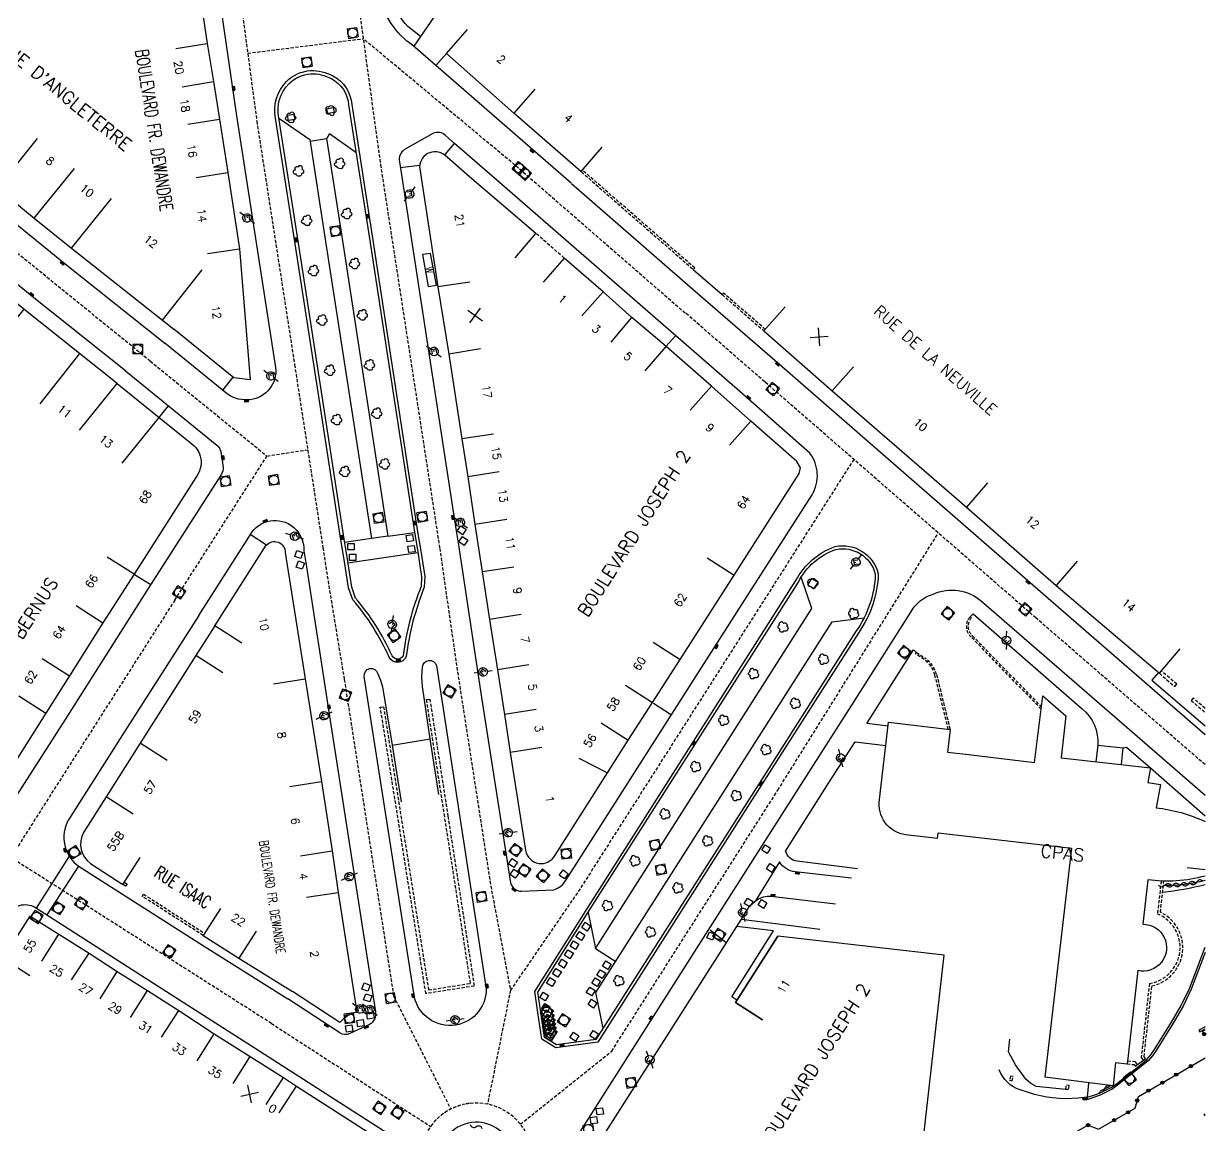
# Model space of a CAD drawing. Header units: millimetres. Extents: x 155000 to 156001, y 122000 to 123001.
# Drawn here: x 155815.6 to 156000.2, y 122702 to 122873.9 of the extents above; entities that cross this region are included whole.
import ezdxf
from ezdxf.enums import TextEntityAlignment as Align

# ---------------------------------------------------------------- set-up
doc = ezdxf.new("R2010")
doc.units = ezdxf.units.MM
doc.linetypes.add('DASHED', pattern=[0.75, 0.5, -0.25])
doc.layers.get('0').update_dxf_attribs({"linetype": 'CONTINUOUS'})
for name, color, linetype in [('W0001', 6, 'DASHED'), ('W0008', 7, 'CONTINUOUS'), ('W0100', 7, 'CONTINUOUS'), ('W0112', 1, 'DASHED'), ('W0300', 7, 'CONTINUOUS'), ('W0310', 3, 'CONTINUOUS'), ('W0322', 7, 'CONTINUOUS'), ('W0334', 7, 'CONTINUOUS'), ('W0400', 7, 'CONTINUOUS'), ('W0420', 7, 'CONTINUOUS'), ('W0471', 7, 'CONTINUOUS'), ('W0984', 7, 'CONTINUOUS'), ('W0989', 7, 'CONTINUOUS'), ('W0991', 7, 'CONTINUOUS'), ('W1102', 7, 'CONTINUOUS')]:
    doc.layers.add(name, color=color, linetype=linetype)
doc.styles.get("Standard").update_dxf_attribs({"font": 'romans.shx', "width": 0.85})

# ---------------------------------------------------------------- blocks, each defined once
blk = doc.blocks.new('T420')
for p, q in [((0.75, 0.75), (-0.75, 0.75)), ((-0.75, 0.75), (-0.75, -0.75)), ((0.75, 0.75), (0.75, -0.75)), ((0.75, -0.75), (-0.75, -0.75))]:
    blk.add_line(p, q)
blk.add_ellipse((0, 0), major_axis=(-0.53, 0.53), ratio=1, start_param=3.926991, end_param=10.210176)
blk = doc.blocks.new('T400')
for p, q in [((-0.15, 0.3), (0.15, 0.3)), ((-0.15, -0.25), (-0.15, 0.3)), ((-0.15, 0.15), (0.15, 0.15)), ((-0.15, 0), (0.15, 0)), ((0.15, 0.3), (0.15, -0.25)), ((-0.15, -0.15), (0.15, -0.15)), ((-0.15, -0.25), (-0.15, -0.3)), ((-0.15, -0.3), (0.15, -0.3)), ((0.15, -0.3), (0.15, -0.25))]:
    blk.add_line(p, q)
blk = doc.blocks.new('t322o')
at = {"color": 0, "linetype": 'Continuous'}
for radius in [0.25, 0.15]:
    blk.add_circle((0, 0), radius, dxfattribs=at)
blk = doc.blocks.new('t310o')
at = {"color": 0, "linetype": 'Continuous'}
for centre, start, end in [((-0.5, 0.38), 216.8699, 323.1304), ((0.5, -0.37), 36.8699, 143.1303)]:
    blk.add_arc(centre, 0.625, start, end, dxfattribs=at)
blk = doc.blocks.new('t112o')
at = {"color": 0, "linetype": 'Continuous'}
for p, q in [((-0.5, 0.5), (0.5, 0.5)), ((-0.5, -0.5), (-0.5, 0.5)), ((0.5, 0.5), (0.5, -0.5)), ((0.5, -0.5), (-0.5, -0.5))]:
    blk.add_line(p, q, dxfattribs=at)
blk = doc.blocks.new('T471')
for p, q in [((-0.333334, 0.333334), (-0.333334, -0.333334)), ((-0.333334, 0.333334), (0.333334, 0.333334)), ((-0.333334, 0), (0, 0)), ((0.500001, 0.500001), (1.000002, 1.000002)), ((-0.500001, -0.500001), (-1.000002, -1.000002)), ((-0.333334, -0.333334), (0.333334, -0.333334))]:
    blk.add_line(p, q)
blk.add_ellipse((0, 0), major_axis=(0.471405, 0.471405), ratio=1, start_param=5.4977871438, end_param=11.780972451)
blk = doc.blocks.new('T300')
for p, q in [((-0.8, 0.51), (-0.86, 0.34)), ((-0.86, 0.34), (-0.86, 0.17)), ((-0.86, 0.17), (-0.74, 0.06)), ((-0.69, 0.63), (-0.8, 0.51)), ((-0.8, -0.06), (-0.74, 0.06)), ((-0.74, 0.06), (-0.69, 0.11)), ((-0.57, 0.69), (-0.69, 0.63)), ((-0.46, 0.69), (-0.57, 0.69)), ((-0.29, 0.63), (-0.46, 0.69)), ((-0.29, 0.63), (-0.17, 0.74)), ((-0.23, 0.57), (-0.29, 0.63)), ((-0.17, 0.74), (-0.06, 0.8)), ((-0.06, 0.8), (0.06, 0.8)), ((0.06, 0.8), (0.23, 0.74)), ((0.23, 0.74), (0.34, 0.63)), ((0.34, 0.63), (0.4, 0.51)), ((0.46, 0.46), (0.34, 0.46)), ((0.4, 0.51), (0.4, 0.46)), ((0.57, 0.4), (0.46, 0.46)), ((0.57, 0.4), (0.69, 0.29)), ((0.69, 0.29), (0.74, 0.17)), ((0.74, 0.06), (0.69, -0.17)), ((0.74, 0.17), (0.74, 0.06)), ((-0.8, -0.17), (-0.8, -0.06)), ((-0.8, -0.23), (-0.8, -0.17)), ((-0.74, -0.34), (-0.8, -0.23)), ((-0.69, -0.4), (-0.74, -0.34)), ((-0.51, -0.46), (-0.69, -0.4)), ((-0.4, -0.46), (-0.51, -0.46)), ((-0.4, -0.46), (-0.34, -0.46)), ((-0.34, -0.46), (-0.34, -0.4)), ((-0.34, -0.51), (-0.34, -0.46)), ((-0.29, -0.63), (-0.34, -0.51)), ((-0.17, -0.74), (-0.29, -0.63)), ((-0.06, -0.8), (-0.17, -0.74)), ((0.06, -0.8), (-0.06, -0.8)), ((0.17, -0.74), (0.06, -0.8)), ((0.23, -0.69), (0.17, -0.74)), ((0.29, -0.46), (0.23, -0.46)), ((0.29, -0.63), (0.23, -0.69)), ((0.46, -0.4), (0.29, -0.46)), ((0.34, -0.51), (0.29, -0.63)), ((0.34, -0.51), (0.34, -0.46)), ((0.57, -0.34), (0.46, -0.4)), ((0.63, -0.29), (0.57, -0.34)), ((0.69, -0.17), (0.63, -0.29))]:
    blk.add_line(p, q)
blk = doc.blocks.new('t991o')
at = {"color": 0, "linetype": 'Continuous'}
for p, q in [((-1, 1), (1, -1)), ((-1, -1), (1, 1))]:
    blk.add_line(p, q, dxfattribs=at)

msp = doc.modelspace()

# ---------------------------------------------------------------- linework, layer by layer
at = {"layer": 'W0001'}
for points in [[(155835.31, 122821.25), (155778.56, 122867.3), (155764.37, 122878.73), (155708.95, 122923.15), (155693.15, 122920.43), (155660.34, 122914.42), (155618.41, 122905.86), (155591.43, 122899.12), (155584.01, 122889.77)], [(155866.65, 122885.45), (155871.27, 122851.9), (155880.51, 122792.03), (155883.07, 122774.22), (155888.48, 122739.34), (155891.56, 122723.08), (155887.98, 122705.3)], [(155848.76, 122882.63), (155851.95, 122858.69), (155857.85, 122820.69), (155862.27, 122792.14), (155863.32, 122785.42), (155865.61, 122771.57), (155873.32, 122722.16), (155882.24, 122704.53)], [(155850.53, 122869.29), (155868.56, 122871.56)], [(156000, 122758.28), (155973.59, 122781.18), (155931.25, 122818.02), (155918.88, 122828.76), (155918.84, 122828.72), (155892.24, 122851.85), (155868.56, 122871.56)], [(155835.31, 122821.25), (155853.54, 122806.44)], [(155839.14, 122783.95), (155853.54, 122806.44), (155859.91, 122807.43)], [(155945.16, 122805.92), (155902.43, 122738.91), (155891.56, 122723.08)], [(155893.12, 122702.17), (155907.37, 122713.58), (155933.3, 122754.3), (155958.36, 122794.43)], [(155854.24, 122717.89), (155879.08, 122701.83)]]:
    msp.add_lwpolyline(points, dxfattribs=at)
at = {"layer": 'W0001', "flags": 128}
for points in [[(155839.14, 122783.95), (155818.44, 122751.49), (155809.5, 122737.4), (155780.01, 122691.09), (155749.93, 122643.95), (155743.21, 122633.36), (155715.08, 122588.94), (155684.67, 122540.96), (155669.02, 122516.36), (155651.47, 122488.65), (155633.07, 122459.69), (155610.63, 122424.32), (155599.82, 122407.28), (155592.53, 122395.96), (155558.45, 122342.52), (155525.95, 122291.26), (155518.19, 122279.34), (155496.47, 122245.48), (155488.97, 122233.57), (155469.98, 122204.01)], [(155854.24, 122717.89), (155820.89, 122739.13), (155806.55, 122748.22), (155787.55, 122760.18)]]:
    msp.add_lwpolyline(points, dxfattribs=at)
at = {"layer": 'W0001'}
msp.add_lwpolyline([(155879.37, 122702.2, 5.135664), (155885.16, 122705.41, 0.019028), (155884.49, 122705.31, 0.17504)], format="xyb", close=True, dxfattribs=at)
msp.add_lwpolyline([(155883.78, 122705.13, 0.15354), (155879.37, 122702.2, 0.194717)], format="xyb", dxfattribs=at)
at = {"layer": 'W0008', "flags": 128}
for points in [[(155797.16, 122899.2), (155794.29, 122895.74), (155796.52, 122893.99), (155780.84, 122874.06, 0.1886), (155780.39, 122871.99, 0.1999), (155781.65, 122869.25), (155795.06, 122858.31), (155822.06, 122836.41), (155837.58, 122824.03)], [(155831.48, 122819.74), (155817.12, 122831.11), (155777.35, 122863.5, 0.1128), (155775.62, 122864.42, 0.1774), (155773.53, 122864.18, 0.1055), (155772.69, 122863.48), (155752.07, 122837.18), (155728.51, 122807.09, 0.0914), (155728.02, 122805.83, 0.1402), (155728.45, 122804.11, 0.1376), (155730.34, 122801.84), (155745.17, 122792.41), (155789.95, 122763.95)]]:
    msp.add_lwpolyline(points, format="xyb", dxfattribs=at)
at = {"layer": 'W0008'}
for points in [[(155901.03, 122849.03), (155894.62, 122854.6), (155876.33, 122870.52, -0.194717), (155871.06, 122878.37), (155869.91, 122885.96)], [(155845.52, 122882.12), (155848.8, 122859.54), (155854.9, 122820.23, -0.409255), (155850.94, 122815.22, -0.183813), (155847.4, 122816.08), (155837.58, 122824.03)], [(155878.11, 122785.96, 0.068256), (155875.3, 122775.14, -0.643708), (155872.63, 122775.06, 0.07209), (155866.93, 122784.02), (155866.29, 122785.87), (155865.6, 122790.28), (155865.09, 122793.38), (155861.54, 122816.41), (155857.96, 122839.57), (155854.89, 122859.14, -0.251505), (155856.59, 122864.87, -0.183495), (155860.34, 122866.58, -0.133505), (155863.84, 122865.78, -0.254748), (155866.79, 122861.29), (155870.03, 122840.45), (155877.07, 122794.62), (155877.58, 122791.58), (155878.19, 122787.64), (155878.11, 122785.96)], [(155831.48, 122819.74), (155845.73, 122808.13, -0.170691), (155846.35, 122807.13), (155846.71, 122804.65, -0.164713), (155846.43, 122803.62), (155835.38, 122786.35)], [(155842.9, 122781.55), (155850.73, 122793.78, -0.46187), (155857.25, 122795.65, -0.258922), (155859.32, 122791.65), (155859.71, 122789.13), (155863.3, 122765.87), (155870.49, 122719.69, -0.291479), (155869.56, 122717.74), (155866.46, 122716.31, -0.264953), (155864.94, 122716.42), (155856.79, 122721.73)], [(155942.25, 122792.31, -0.405262), (155948.98, 122788.06, -0.146995), (155945.93, 122778.91), (155931.12, 122755.68), (155905.18, 122714.97), (155898.63, 122714.07), (155896.47, 122715.45), (155895.84, 122719.59), (155895.35, 122722.87), (155903.32, 122735.48), (155920.48, 122762.46), (155936.13, 122786.99, -0.194942), (155942.25, 122792.31)], [(155835.38, 122786.35), (155822.01, 122765.35), (155814.32, 122753.3, -0.342934), (155808.17, 122752.5), (155789.95, 122763.95)], [(155907.01, 122640.13), (155901.87, 122672.88), (155899.15, 122690.42, -0.210378), (155900.78, 122698.39), (155902.08, 122700.42), (155922.42, 122732.41), (155931.62, 122746.87), (155938.49, 122757.64), (155945.24, 122768.12), (155954.06, 122782.08, -0.198878), (155957.55, 122784.88, -0.294979), (155965.08, 122783.8), (155992.55, 122760), (156000, 122753.5)], [(155842.9, 122781.55), (155831.74, 122764.1), (155822.56, 122749.69, 0.387641), (155824.21, 122742.38), (155842.89, 122730.45), (155856.79, 122721.73)], [(155880.37, 122753.6), (155879, 122762.3), (155877.81, 122770.47), (155877.73, 122771.99), (155877.8, 122773.55, -0.813959), (155879.99, 122773.75), (155883.59, 122750.38), (155887.78, 122723.3, -0.951429), (155876.46, 122722.64), (155868.73, 122772.05, -0.9461), (155870.84, 122772.47), (155871.27, 122771.44), (155871.59, 122770.44), (155873.11, 122761.3), (155874.51, 122752.46)], [(155859.22, 122675.98), (155845.09, 122653.87), (155830.05, 122630.28), (155812.71, 122603.03, -0.427744), (155808.8, 122602.6), (155776.36, 122623.54), (155754.62, 122637.72, -0.384475), (155753.67, 122641.51), (155784.02, 122689.07), (155813.25, 122734.98, -0.443312), (155817.56, 122735.87), (155839.91, 122721.57), (155851.7, 122714.04)], [(156000, 122728.97), (155997.84, 122723.24), (155996.57, 122720.57), (155995.03, 122717.93), (155992.35, 122713.65), (155991.79, 122712.82), (155991.12, 122712.06), (155990.31, 122711.36), (155986.36, 122708.24), (155985.51, 122707.65), (155983.64, 122706.72), (155981.71, 122706.03), (155981.65, 122706.37), (155980.17, 122706.22, -0.100299), (155972.42, 122707.1), (155971.14, 122707.52, -0.228605), (155967.88, 122710.64)], [(155851.7, 122714.04), (155872.44, 122700.74, -0.425501), (155873.23, 122697.86), (155872.69, 122697.07), (155859.22, 122675.98)]]:
    msp.add_lwpolyline(points, format="xyb", dxfattribs=at)
for points in [[(155883.37, 122792.89), (155887.06, 122768.77), (155891.59, 122739.82, 0.334543), (155893.24, 122738.53), (155898.31, 122738.74, 0.199964), (155900.24, 122740.3), (155916.73, 122766.14), (155928.87, 122785.14), (155938.65, 122800.4, 0.305577), (155938.3, 122806.91), (155927.38, 122816.49), (155890.64, 122848.44), (155882.81, 122855.22), (155881.43, 122856.43, 0.312408), (155879.42, 122856.76), (155875.03, 122854.25, 0.309614), (155874.21, 122852.36), (155878.82, 122822.49), (155883.03, 122795.1)], [(155881.7, 122700.31, 5.135664), (155885.52, 122702.43, 0.194717)]]:
    msp.add_lwpolyline(points, format="xyb", close=True, dxfattribs=at)
msp.add_lwpolyline([(155901.1, 122848.95), (155921.22, 122831.46), (155933.59, 122820.71), (155975.93, 122783.88), (156000, 122763)], dxfattribs=at)
at = {"layer": 'W0100', "flags": 128}
for points in [[(155801.81, 122895.56), (155798.94, 122892.09), (155794.65, 122886.68), (155790.42, 122881.3), (155786.54, 122876.42), (155783.91, 122873.08), (155784.38, 122872.73), (155784.6, 122870.6), (155784.25, 122870.16), (155798.27, 122858.9), (155805.24, 122853.26), (155811.46, 122848.24), (155817.18, 122843.57), (155823.02, 122838.87), (155837.22, 122827.64), (155838.99, 122826.24)], [(155830.17, 122817.75), (155824.29, 122822.42), (155815.59, 122829.34), (155810.7, 122833.32)]]:
    msp.add_lwpolyline(points, dxfattribs=at)
at = {"layer": 'W0100'}
for points in [[(155837.66, 122880.93), (155842.61, 122881.66), (155844.23, 122870.79), (155845.21, 122864.88), (155846.14, 122859), (155847.44, 122850.68), (155849.23, 122838.79), (155850.94, 122818.35), (155848.35, 122818.65), (155838.99, 122826.24)], [(155905.82, 122854.62), (155902.53, 122850.85), (155892.09, 122859.94), (155881.56, 122869.23), (155884.87, 122872.98)], [(155934.44, 122829.72), (155931.14, 122825.96), (155941.81, 122816.61), (155962.75, 122798.47), (155976.77, 122786.25), (155992.88, 122772.54), (155996.12, 122776.34)], [(155958.23, 122746.76), (155958.33, 122747.64), (155979.15, 122745.26)], [(155979.15, 122745.26), (155975, 122709.52)], [(156000, 122741.87), (155997.23, 122742.2)], [(155846.3, 122735.83), (155843.6, 122731.62), (155849.16, 122728.06), (155857.52, 122722.86)], [(155794.55, 122700.24), (155798.01, 122705.63), (155801.62, 122711.31), (155804.81, 122716.11), (155808.48, 122721.94), (155812.33, 122728.04), (155816.59, 122734.63), (155821.04, 122731.83), (155825.79, 122728.86), (155830.14, 122726), (155834.9, 122723.03), (155839.8, 122719.91), (155845.32, 122716.28), (155850.93, 122712.73)], [(155930.9, 122718.47), (155926.69, 122721.17), (155933.32, 122731.52)], [(155943.31, 122677.95), (155948.27, 122677.39), (155948.7, 122681.2), (155950.49, 122680.99), (155951.04, 122685.86), (155952.83, 122685.66), (155953.38, 122690.53), (155954.95, 122690.35), (155959.25, 122728.53), (155933.32, 122731.52), (155926.69, 122721.17), (155930.9, 122718.47)], [(155848.25, 122708.51), (155850.93, 122712.73), (155856.1, 122709.46), (155858.16, 122708.13), (155870.63, 122700.09), (155867.09, 122694.61), (155863.55, 122689.08), (155860.11, 122683.72), (155856.7, 122678.23), (155852.45, 122680.86)], [(156000, 122703.48), (155999.87, 122703.72), (156000, 122703.79)]]:
    msp.add_lwpolyline(points, dxfattribs=at)
for points in [[(155892.28, 122837.38), (155895.52, 122841.18), (155885.16, 122850.02), (155881.29, 122853.38, 0.671468), (155877.39, 122851.25), (155880.24, 122832.82), (155881.94, 122822.34), (155883.95, 122809.11), (155884.88, 122803.2), (155886.02, 122795.77), (155887.15, 122788.37), (155888.3, 122780.94), (155889.51, 122773.09), (155890.61, 122766.11), (155891.52, 122760.17), (155893.93, 122744.91, 0.723555), (155898.53, 122744.17), (155906.69, 122757.01), (155909.94, 122762.08), (155913.74, 122767.97), (155918.05, 122774.7), (155926.48, 122787.85), (155936.63, 122803.71), (155936.83, 122804.61), (155936.27, 122805.59), (155929.07, 122811.88), (155922.97, 122817.33), (155915.86, 122823.51), (155910.49, 122828.04), (155906.03, 122832.05), (155899.95, 122837.33), (155896.67, 122833.55)], [(155824.27, 122810.49), (155830.17, 122817.75), (155836.69, 122812.44), (155841.54, 122808.53, -0.456963), (155842.42, 122803.1), (155832.79, 122788), (155828.58, 122790.68)], [(155849.63, 122777.26), (155845.41, 122779.95), (155853.43, 122792.51, -0.694926), (155856.4, 122791.41), (155859.49, 122771.68), (155862.06, 122755.67), (155863.74, 122744.83), (155864.65, 122738.31), (155867.56, 122719.67, 0.171847), (155864.94, 122718.02), (155857.52, 122722.86)], [(155832.79, 122788), (155827.94, 122780.41), (155822.69, 122772.14), (155819.03, 122766.33), (155814.74, 122759.55), (155812.25, 122755.72, -0.401725), (155807.44, 122754.7), (155798.75, 122760.27), (155790.74, 122765.2)], [(155845.41, 122779.95), (155842.45, 122775.31), (155833.75, 122761.63), (155828.43, 122753.24), (155824.92, 122747.68, 0.387844), (155826, 122742.85), (155831.04, 122739.6), (155833.75, 122743.8)], [(155958.23, 122746.76), (155953.26, 122747.34, -0.423027), (155949.2, 122752.83), (155950.6, 122764.89), (155960.2, 122763.76), (155959.79, 122760.24), (155962.63, 122759.91), (155973.36, 122758.59), (155974.66, 122769.02), (155978.27, 122765.89), (155977.56, 122759.35), (155991.49, 122757.76), (155991.08, 122755.51), (155993.03, 122755.16), (155992.37, 122751.54, -0.084202), (156000, 122749.4)], [(156000, 122740.89, -0.099865), (155991.06, 122740.3), (155990.3, 122733.39, -1.122966), (155989.49, 122726.15), (155987.83, 122711.52), (155986.03, 122711.74), (155985.64, 122708.17), (155975, 122709.52)]]:
    msp.add_lwpolyline(points, format="xyb", dxfattribs=at)
msp.add_lwpolyline([(155879.99, 122833.08), (155879.08, 122838.06), (155877.82, 122837.87), (155878.72, 122832.89)], close=True, dxfattribs=at)
at = {"layer": 'W0112'}
for points in [[(155902.53, 122850.85), (155902.64, 122850.76), (155920.11, 122835.55), (155920.32, 122835.79), (155902.74, 122851.09)], [(155899.95, 122837.33), (155895.52, 122841.18)], [(155931.35, 122826.2), (155924.83, 122831.86), (155924.62, 122831.62), (155931.14, 122825.96)], [(155992.88, 122772.54), (155995.27, 122770.45), (155995.59, 122770.82), (155993.2, 122772.91)], [(156000, 122767.06), (155998.16, 122768.67), (155997.84, 122768.3), (156000, 122766.41)], [(155831.26, 122739.93), (155831.7, 122739.66), (155831.48, 122739.32), (155831.04, 122739.6)], [(155843.6, 122731.62), (155834.07, 122737.73), (155834.28, 122738.06), (155843.81, 122731.96)], [(155987.84, 122711.59), (155988.92, 122711.47), (155989.14, 122711.2), (155989.48, 122711.47), (155989.15, 122711.88), (155987.88, 122712.03)]]:
    msp.add_lwpolyline(points, dxfattribs=at)
for points in [[(155974.4, 122766.96), (155963.52, 122778.19, -0.427323), (155963.31, 122781.35), (155963.51, 122781.17, 0.429428), (155963.71, 122778.39), (155974.44, 122767.3)], [(155959.92, 122763.8), (155957.83, 122772.26, 0.17272), (155956.14, 122774.7), (155954.81, 122775.56), (155954.96, 122775.79), (155956.29, 122774.92, -0.173246), (155958.09, 122772.33), (155960.2, 122763.76)], [(155993.16, 122740.12), (155992.57, 122734.99, -0.758919), (155991.31, 122724.12), (155990.04, 122712.58), (155990.37, 122712.17), (155990.7, 122712.43), (155990.48, 122712.71), (155991.7, 122723.76, 0.717852), (155993.03, 122735.25), (155993.58, 122740.11)]]:
    msp.add_lwpolyline(points, format="xyb", dxfattribs=at)
for points in [[(155871.74, 122767.32), (155878.77, 122723.13), (155885.32, 122724.15), (155881.29, 122750.15), (155878.46, 122768.43), (155878.97, 122768.51), (155881.79, 122750.23), (155885.9, 122723.73), (155878.35, 122722.55), (155871.24, 122767.24)], [(155969.49, 122709.02), (155969.87, 122708.94), (155970.02, 122709.61), (155969.64, 122709.69)], [(155978.35, 122708.3), (155978.74, 122708.26), (155978.66, 122707.57), (155978.27, 122707.61)]]:
    msp.add_lwpolyline(points, close=True, dxfattribs=at)
at = {"layer": 'W0310'}
msp.add_lwpolyline([(155993.51, 122739.47, 0.07646), (156000, 122740.25)], format="xyb", dxfattribs=at)
msp.add_lwpolyline([(155985.15, 122708.07), (155983.62, 122707.32)], dxfattribs=at)
at = {"layer": 'W0322'}
for points in [[(156000, 122715.98), (155999.6, 122716.7), (156000, 122716.92)], [(155977.23, 122699.62), (155978.5, 122700.21), (155981.34, 122701.84), (155981.75, 122702.02), (155983.36, 122701.4), (155989.07, 122704.65), (155989.6, 122706.5), (155995.93, 122710.16), (156000, 122712.51)]]:
    msp.add_lwpolyline(points, dxfattribs=at)
at = {"layer": 'W0334'}
msp.add_line((155904.81, 122729.6), (155908, 122727.57), dxfattribs=at)
for points in [[(155880.62, 122876.44), (155877.49, 122871.89), (155875.54, 122873.49, -0.137737), (155873.01, 122877.85), (155871.68, 122886.24)], [(155963.31, 122781.35), (155963.79, 122781.81), (155980.8, 122767, -0.248046), (155983.25, 122761.3), (155982.96, 122758.73)], [(155945.73, 122742.03), (155936.32, 122743.2, -0.287806), (155934.52, 122744.8), (155941.3, 122755.57), (155945.37, 122761.85), (155950.18, 122761.28)], [(155944.83, 122740.58), (155935.99, 122741.55, -0.219123), (155933.57, 122743.09), (155929.83, 122737.02)], [(155993.39, 122738.38, 0.035011), (156000, 122739.58, 0.049409)], [(155907.07, 122639.72), (155910.3, 122640.33), (155905.29, 122673.37), (155902.37, 122692.02, -0.197769), (155903.4, 122696.15), (155926.92, 122733.02), (155927.65, 122734.18), (155928.57, 122735.68, -0.175755), (155931.05, 122737.65, -0.121196), (155932.27, 122737.75), (155942.32, 122736.54)]]:
    msp.add_lwpolyline(points, format="xyb", dxfattribs=at)
for points in [[(155877.49, 122871.89), (155876.47, 122870.41)], [(155881.56, 122869.23), (155879.92, 122867.4)], [(155855.38, 122859.18), (155860.25, 122855.82), (155862.69, 122839.93), (155866.43, 122815.78), (155869.88, 122793.59), (155865.67, 122792.94)], [(155860.29, 122855.57), (155862.83, 122855.99)], [(155867.44, 122853.82), (155863.33, 122856.73), (155862.83, 122855.99), (155865.21, 122840.67), (155872.42, 122793.92), (155876.58, 122794.51)], [(155881.35, 122853.47), (155882.84, 122855.19)], [(155877.39, 122851.8), (155874.36, 122851.41)], [(155920.11, 122835.55), (155924.62, 122831.62)], [(155915.84, 122823.53), (155917.35, 122825.21)], [(155848.2, 122818.77), (155846.61, 122816.72)], [(155836.69, 122812.45), (155838.18, 122814.28)], [(155853.45, 122792.53), (155850.94, 122794.18)], [(155872.42, 122793.92), (155869.88, 122793.59)], [(155866.19, 122789.76), (155877.11, 122791.37)], [(155832.87, 122787.97), (155835.42, 122786.41)], [(155903.7, 122735.23), (155904.81, 122729.6), (155938.61, 122782.65), (155936.97, 122787.55)], [(155906.05, 122717.18), (155904.91, 122722.72), (155941.79, 122780.57), (155946.78, 122781.2)], [(155950.53, 122764.29), (155947.21, 122764.71), (155954.46, 122776.19), (155954.96, 122775.79)], [(155992.73, 122772.67), (155991.68, 122771.44), (156000, 122764.34)], [(155913.88, 122767.89), (155916.53, 122766.18)], [(155873.11, 122761.3), (155879, 122762.3)], [(155983.25, 122761.3), (155987.22, 122760.9)], [(155986.94, 122758.32), (155987.22, 122760.9), (155987.73, 122761.03), (155991.49, 122757.76), (156000, 122750.29)], [(155822.68, 122743.99), (155817.52, 122735.9)], [(155824.12, 122742.44), (155819.19, 122734.83)], [(155927.65, 122734.18), (155939.88, 122732.62)], [(155925.17, 122730.54), (155922.74, 122732.44)], [(155926.92, 122721.53), (155926.1, 122722.05), (155932.64, 122732.35), (155926.92, 122733.02)], [(155981.65, 122706.37), (155982.95, 122706.8), (155983.53, 122707), (155985.36, 122707.91), (155986.18, 122708.48), (155990.12, 122711.6), (155990.91, 122712.27), (155991.55, 122713.01), (155992.1, 122713.81), (155994.77, 122718.09), (155996.3, 122720.71), (155997.56, 122723.35), (156000, 122729.82)], [(156000, 122717.38), (155999.05, 122716.86), (155999.2, 122716.6), (156000, 122717.04)], [(155978.27, 122707.61), (155973.66, 122708.08), (155972.79, 122708.55), (155972.01, 122709.21), (155970.43, 122711.43), (155969.31, 122713.48), (155969.5, 122715.45)], [(155989.48, 122711.47), (155990.37, 122712.17)], [(155981.65, 122706.37), (155981.87, 122708.6)]]:
    msp.add_lwpolyline(points, dxfattribs=at)
for points in [[(155877.62, 122786.07, 0.067265), (155874.82, 122775.27, -0.618215), (155873.08, 122775.27, 0.071387), (155867.37, 122784.28), (155866.78, 122785.99), (155866.1, 122790.37), (155865.59, 122793.46), (155862.04, 122816.48), (155858.46, 122839.65), (155855.39, 122859.23, -0.252065), (155856.94, 122864.52, -0.183192), (155860.36, 122866.08, -0.133254), (155863.6, 122865.34, -0.255663), (155866.29, 122861.23), (155869.53, 122840.37), (155876.57, 122794.54), (155877.09, 122791.5), (155877.69, 122787.61)], [(155942.37, 122791.87, -0.400425), (155948.52, 122788.01, -0.146192), (155945.55, 122779.16), (155930.74, 122755.93), (155904.91, 122715.39), (155898.73, 122714.54), (155896.88, 122715.72), (155896.29, 122719.66), (155895.82, 122722.77), (155903.7, 122735.24), (155920.86, 122762.22), (155936.52, 122786.76, -0.19478)]]:
    msp.add_lwpolyline(points, format="xyb", close=True, dxfattribs=at)
for points in [[(155863.03, 122859.89), (155862.91, 122860.61), (155863.89, 122860.8), (155864.02, 122860.07)], [(155856.89, 122858.8), (155856.76, 122859.62), (155857.75, 122859.78), (155857.87, 122858.97)], [(155893.86, 122849.57), (155891.98, 122851.26), (155892.9, 122852.32), (155894.78, 122850.63)], [(155938.56, 122787.31), (155937.91, 122786.36), (155938.96, 122785.76), (155939.62, 122786.71)]]:
    msp.add_lwpolyline(points, close=True, dxfattribs=at)
at = {"layer": 'W1102'}
for p, q in [((155839.29, 122870.05), (155844.23, 122870.79)), ((155840.28, 122864.06), (155845.21, 122864.88)), ((155895.38, 122863.71), (155892.09, 122859.94)), ((155841.21, 122858.22), (155846.14, 122859)), ((155811.46, 122848.24), (155817.74, 122856.01)), ((155817.18, 122843.57), (155823.5, 122851.32)), ((155842.5, 122849.91), (155847.44, 122850.68)), ((155823.02, 122838.87), (155829.29, 122846.65)), ((155844.28, 122838.04), (155849.23, 122838.79)), ((155837.22, 122827.64), (155843.42, 122835.49)), ((155885.19, 122833.59), (155880.24, 122832.82)), ((155902.68, 122828.34), (155906.03, 122832.05)), ((155815.59, 122829.34), (155809.28, 122821.58)), ((155907.26, 122824.22), (155910.49, 122828.04)), ((155824.29, 122822.42), (155818.07, 122814.59)), ((155886.88, 122823.14), (155881.94, 122822.34)), ((155912.58, 122819.74), (155915.86, 122823.51)), ((155945.11, 122820.37), (155941.81, 122816.61)), ((155919.64, 122813.61), (155922.97, 122817.33)), ((155830.91, 122805.34), (155836.69, 122812.44)), ((155925.78, 122808.12), (155929.07, 122811.88)), ((155888.89, 122809.86), (155883.95, 122809.11)), ((155889.82, 122803.97), (155884.88, 122803.2)), ((155966.02, 122802.25), (155962.75, 122798.47)), ((155890.97, 122796.52), (155886.02, 122795.76)), ((155892.1, 122789.12), (155887.15, 122788.37)), ((155922.28, 122790.55), (155926.48, 122787.85)), ((155980.06, 122790.02), (155976.77, 122786.25)), ((155823.73, 122783.11), (155827.94, 122780.41)), ((155893.24, 122781.71), (155888.3, 122780.94)), ((155913.84, 122777.4), (155918.05, 122774.7)), ((155818.47, 122774.82), (155822.69, 122772.14)), ((155846.67, 122772.62), (155842.45, 122775.31)), ((155894.45, 122773.85), (155889.51, 122773.09)), ((155854.55, 122770.91), (155859.49, 122771.68)), ((155909.53, 122770.68), (155913.74, 122767.97)), ((155814.8, 122769), (155819.03, 122766.33)), ((155895.55, 122766.89), (155890.61, 122766.11)), ((155905.72, 122764.78), (155909.94, 122762.08)), ((155837.97, 122758.95), (155833.75, 122761.63)), ((155896.46, 122760.93), (155891.52, 122760.17)), ((155902.24, 122759.29), (155906.69, 122757.01)), ((155857.12, 122754.88), (155862.06, 122755.67)), ((155832.66, 122750.57), (155828.43, 122753.24)), ((155858.8, 122744.06), (155863.74, 122744.83)), ((155859.7, 122737.62), (155864.65, 122738.31)), ((155818.39, 122727.59), (155821.04, 122731.83)), ((155851.86, 122732.27), (155849.16, 122728.06)), ((155816.53, 122725.32), (155812.33, 122728.04)), ((155823.04, 122724.68), (155825.79, 122728.86)), ((155827.5, 122721.76), (155830.14, 122726)), ((155832.22, 122718.81), (155834.9, 122723.03)), ((155837.05, 122715.73), (155839.8, 122719.91)), ((155842.64, 122712.05), (155845.32, 122716.28)), ((155853.42, 122705.24), (155856.1, 122709.46)), ((155855.45, 122703.93), (155858.16, 122708.13))]:
    msp.add_line(p, q, dxfattribs=at)

# ---------------------------------------------------------------- block references
at = {"layer": 'W0112'}
for p, rotation in [((155883.94, 122794.86), 324.07095471379), ((155866.65, 122792.31), 90), ((155875.85, 122793.61), 98.82978160453051), ((155876.13, 122791.93), 98.82978160453051), ((155884.2, 122793.18), 324.07095471379), ((155858.51, 122791.08), 340.049881203898), ((155866.93, 122790.62), 90), ((155858.76, 122789.42), 340.049881203898), ((155931.48, 122745.09), 57.5240629719294), ((155891.95, 122742.93), 324.07095471379), ((155932.22, 122742.16), 57.5240629719294), ((155892.2, 122741.27), 324.07095471379), ((155899.88, 122741.15), 143.73020213625), ((155928.74, 122736.76), 57.5240629719294), ((155930.9, 122736.54), 57.5240629719294), ((155903.38, 122733), 57.4568939682934), ((155902.48, 122731.54), 57.4568939682934), ((155922.87, 122731.53), 65.663515799024), ((155901.55, 122730.11), 57.4568939682934), ((155899.74, 122727.23), 57.4568939682934), ((155900.69, 122728.69), 57.4568939682934), ((155898.82, 122725.8), 57.4568939682934), ((155905.74, 122725.59), 57.4568939682934), ((155906.6, 122726.99), 57.4568939682934), ((155869, 122723.57), 340.049881203898), ((155897.9, 122724.35), 57.4568939682934), ((155904.94, 122724.33), 57.4568939682934), ((155869.28, 122721.9), 340.049881203898), ((155896.83, 122722.09), 57.4568939682934), ((155904.09, 122722.88), 57.4568939682934), ((155897.08, 122720.31), 57.4568939682934), ((155904.36, 122720.98), 57.4568939682934), ((155869.69, 122719.12), 277.942369097378), ((155866.36, 122717.11), 277.942369097378), ((155868.16, 122717.94), 277.942369097378), ((155904.63, 122716.11), 57.4568939682934), ((155897.74, 122715.82), 57.4568939682934), ((155901.54, 122715.83), 57.4568939682934), ((155905.51, 122704.18), 98.63229432125772), ((155904.59, 122702.78), 98.63229432125772)]:
    msp.add_blockref('t112o', p, dxfattribs=dict(at, rotation=rotation))
at = {"layer": 'W0300'}
for p, rotation in [((155863.6, 122860.33), 10.6708394414141), ((155857.23, 122859.18), 278.761438319638), ((155858.46, 122850.83), 278.761438319638), ((155864.88, 122852), 278.735056974643), ((155865.97, 122844.17), 278.735056974643), ((155859.73, 122843.11), 278.761438319638), ((155867.19, 122836.38), 278.735056974643), ((155860.79, 122835.27), 278.761438319638), ((155862.1, 122827.55), 278.761438319638), ((155868.41, 122828.37), 278.735056974643), ((155863.33, 122819.73), 278.761438319638), ((155869.53, 122820.55), 278.735056974643), ((155864.39, 122812.02), 278.761438319638), ((155870.66, 122813.02), 278.735056974643), ((155871.88, 122805.09), 278.735056974643), ((155865.66, 122803.93), 278.761438319638), ((155938.84, 122786.54), 7.10444216376034), ((155945.18, 122781.76), 330.583217196206), ((155934.15, 122779.66), 330.583217196206), ((155940.48, 122774.65), 330.583217196206), ((155929.54, 122772.38), 330.583217196206), ((155936.07, 122767.75), 330.583217196206), ((155924.89, 122765.12), 330.583217196206), ((155931.49, 122760.52), 330.583217196206), ((155920.51, 122757.87), 330.583217196206), ((155926.86, 122753.35), 330.583217196206), ((155915.72, 122750.48), 330.583217196206), ((155922.38, 122746.29), 330.583217196206), ((155911.03, 122743.19), 330.583217196206), ((155917.74, 122738.95), 330.583217196206), ((155906.74, 122736.2), 330.583217196206), ((155913.45, 122732.07), 330.583217196206), ((155908.52, 122724.47), 330.583217196206)]:
    msp.add_blockref('T300', p, dxfattribs=dict(at, rotation=rotation))
at = {"layer": 'W0310'}
for p, rotation in [((155993.72, 122739.47), 358.6548651889108), ((155994.97, 122739.47), 1.986812310438095), ((155996.22, 122739.55), 5.318759431965381), ((155997.46, 122739.71), 8.650706553492672), ((155998.69, 122739.93), 11.98265367501995), ((155984.33, 122707.68), 206.124623725613), ((155886.22, 122701.78), 340.9657387405069)]:
    msp.add_blockref('t310o', p, dxfattribs=dict(at, rotation=rotation))
at = {"layer": 'W0322'}
for p, rotation in [((155999.87, 122716.22), 118.9586937278112), ((155997.8, 122711.24), 30.00199694691819), ((155995.51, 122709.91), 30.0019969469178), ((155991.18, 122707.41), 30.0019969469178), ((155993.35, 122708.66), 30.0019969469178), ((155989.41, 122705.86), 74.0824547612618), ((155987.99, 122704.03), 29.6767216548558), ((155981.75, 122702.02), 24.7369012963484), ((155985.81, 122702.8), 29.6767216548558)]:
    msp.add_blockref('t322o', p, dxfattribs=dict(at, rotation=rotation))
at = {"layer": 'W0400'}
for p, rotation in [((155848.33, 122863.81), 8.263357641046943), ((155894.94, 122854.08), 229.014434422253), ((155869.22, 122843.88), 8.827184798706929), ((155858.14, 122840.19), 8.914254627372031), ((155821.6, 122836.55), 49.59609474981325), ((155816.81, 122831.65), 48.8421591672967), ((155933.26, 122820.77), 49.02789548157498), ((155850.38, 122815.02), 91.25551165057458), ((155928.71, 122815.53), 228.723148727733), ((155846.66, 122806.19), 8.302132157561005), ((155853.27, 122796.29), 109.5927497993814), ((155876.61, 122796.02), 8.735056974642994), ((155882.59, 122796.87), 8.745376294059968), ((155865.25, 122793.75), 8.761438319638026), ((155972.37, 122786.76), 48.97705141971), ((155923.7, 122776.69), 147.3194566371959), ((155874.03, 122774.51), 272.487488304002), ((155863.22, 122767.31), 8.765981157421017), ((155920.21, 122761.58), 147.5373409765968), ((155930.62, 122755.32), 147.4996531950792), ((155822.03, 122744.9), 199.215045189784), ((155890.69, 122744.48), 8.894086349639032), ((155936.38, 122741.33), 83.14400377411305), ((155892.09, 122738.79), 230.7673188780961), ((155932.58, 122737.9), 83.14400377411305), ((155876.36, 122722.26), 8.897791116329019), ((155887.87, 122723.74), 8.766058587041972), ((155913.51, 122718.72), 147.5491287354851), ((155862.82, 122717.61), 236.912937549584), ((155869.05, 122717.34), 294.696728229784), ((155899.63, 122714.51), 97.81409857092693), ((155981.24, 122706.13), 93.33436251881857)]:
    msp.add_blockref('T400', p, dxfattribs=dict(at, rotation=rotation))
at = {"layer": 'W0420'}
for p, rotation in [((155866.91, 122872.46), 98.56548487225339), ((155859.77, 122867.9), 98.56548487225339), ((155892.89, 122851.35), 139.014434422253), ((155893.8, 122850.51), 139.014434422253), ((155864.23, 122841.52), 9.544919953381461), ((155932.5, 122816.88), 319.027895481575), ((155854.62, 122802.68), 278.74537629406), ((155847.08, 122802.5), 278.302132157561), ((155870.97, 122796.8), 189.054165682493), ((155877.82, 122796.94), 278.735056974643), ((155839.84, 122785.13), 237.389178850434), ((155971.92, 122782.5), 318.97705141971), ((155959.84, 122781.89), 320.4946260253179), ((155873.41, 122778.41), 216.26095434142), ((155953.05, 122775.8), 320.4946260253179), ((155882.03, 122769.69), 329.296715418429), ((155865.79, 122769.12), 340.049881203898), ((155914.09, 122745.78), 101.672787394079), ((155823.47, 122744.6), 303.031291890757), ((155892.35, 122744.94), 324.07095471379), ((155900.25, 122744.37), 6.297712950400128), ((155893.71, 122741.78), 324.07095471379), ((155915.02, 122741.92), 101.672787394079), ((155896.64, 122740.94), 48.97846650435521), ((155824.54, 122736.62), 237.072671396516), ((155887.05, 122737.65), 278.766058587042), ((155817.58, 122734.5), 237.072671396516), ((155820.96, 122735.86), 237.072671396516), ((155924.15, 122731.73), 57.3744440953451), ((155838.29, 122729.15), 327.429604243084), ((155872.83, 122721.87), 188.880473862393), ((155897.23, 122719.71), 57.4568939682934), ((155866.43, 122718.7), 277.942369097378), ((155897.37, 122718.97), 57.4568939682934), ((155897.5, 122718.29), 57.4568939682934), ((155897.56, 122717.65), 57.4568939682934), ((155899.91, 122718.41), 57.4568939682934), ((155897.67, 122717.02), 57.4568939682934), ((155897.79, 122716.43), 57.4568939682934), ((155910.36, 122708.66), 98.63229432125772), ((155988.25, 122709.28), 218.309609979178), ((155871.1, 122704.7), 235.604543569597), ((155873.91, 122703.97), 235.604543569597), ((155903.73, 122701.36), 98.63229432125772)]:
    msp.add_blockref('T420', p, dxfattribs=dict(at, rotation=rotation))
msp.add_blockref('T420', (155833.36, 122823.11), dxfattribs=at)
at = {"layer": 'W0471'}
for p, rotation in [((155875.81, 122847.33), 187.392530417933), ((155850.44, 122843.59), 278.846102344394), ((155879.61, 122822.75), 279.186783671491), ((155854.17, 122818.94), 278.822948874349), ((155883.71, 122796.09), 278.736150768733), ((155857.86, 122793.92), 297.403310822318), ((155945.49, 122789.89), 7.10444216376034), ((155873.09, 122780.16), 216.26095434142), ((155969.01, 122777.68), 43.6427658652851), ((155887.29, 122772.76), 324.07095471379), ((155862.45, 122765.92), 340.049881203898), ((155943.11, 122759.32), 57.2398686674374), ((155891.19, 122747.65), 324.07095471379), ((155866.39, 122740.8), 340.049881203898), ((155927.83, 122735.21), 57.3744440953451), ((155868.05, 122720.15), 277.942369097378), ((155869.6, 122720.05), 277.942369097378), ((155882.92, 122718.46), 324.07095471379), ((155913.31, 122712.23), 65.663515799024)]:
    msp.add_blockref('T471', p, dxfattribs=dict(at, rotation=rotation))
at = {"layer": 'W0991'}
for p, rotation in [((155886.03, 122828.36), 9.18678367275156), ((155939.77, 122825.05), 48.77468089512926), ((155850.84, 122706.87), 57.63671001406365)]:
    msp.add_blockref('t991o', p, dxfattribs=dict(at, rotation=rotation))

# ---------------------------------------------------------------- texts
at = {"layer": 'W0984', "width": 0.7}
msp.add_text('W', height=1.4, rotation=280.2467, dxfattribs=at).set_placement((155878.9, 122835.48), align=Align.MIDDLE)
at = {"layer": 'W0984'}
msp.add_text('CPAS', height=2, rotation=353.321, dxfattribs=at).set_placement((155977.73, 122744.48), align=Align.MIDDLE)
at = {"layer": 'W0989'}
for s, height, rotation, p in [("RUE D'ANGLETERRE", 2, 320.9407, (155821.94, 122862.84)), ('RUE DE LA NEUVILLE', 1.75, 318.731, (155957.9, 122821.39)), ('BOULEVARD JOSEPH 2', 2, 57.4648, (155910.86, 122794.4)), ('RUE BERNUS', 2, 57.4738, (155815.52, 122779.89)), ('BOULEVARD JOSEPH 2', 2, 57.4648, (155938.92, 122711.19))]:
    msp.add_text(s, height=height, rotation=rotation, dxfattribs=at).set_placement(p, align=Align.MIDDLE)
at = {"layer": 'W0989', "width": 0.7}
for s, height, rotation, p in [('BOULEVARD FR. DEWANDRE', 2, 278.8366, (155835.94, 122857.28)), ('BOULEVARD FR. DEWANDRE', 1.4, 278.8366, (155854.36, 122737.63)), ('RUE ISAAC', 2, 327.6859, (155840.42, 122739.16))]:
    msp.add_text(s, height=height, rotation=rotation, dxfattribs=at).set_placement(p, align=Align.MIDDLE)
at = {"layer": 'W0991'}
for s, rotation, p in [('2', 318.568, (155890.12, 122868.34)), ('20', 279.3667, (155839.78, 122867.06)), ('18', 279.0427, (155840.74, 122861.14)), ('4', 318.9584, (155900.6, 122859.16)), ('16', 278.8457, (155841.85, 122854.06)), ('8', 320.8182, (155819.69, 122852.49)), ('10', 321.1284, (155825.43, 122847.84)), ('14', 278.5266, (155843.39, 122843.98)), ('21', 279.1868, (155883.64, 122843.14)), ('12', 321.6878, (155835.39, 122839.92)), ('1', 319.0356, (155899.68, 122830.95)), ('12', 278.5266, (155845.65, 122828.88)), ('3', 318.0702, (155904.97, 122826.28)), ('5', 319.8443, (155909.92, 122821.98)), ('17', 278.6428, (155887.89, 122816.5)), ('7', 319.026, (155916.11, 122816.67)), ('11', 321.501, (155821.94, 122813.43)), ('9', 318.2066, (155922.71, 122810.86)), ('10', 319.0911, (155955.57, 122811.31)), ('13', 320.8876, (155828.41, 122808.73)), ('15', 278.8884, (155889.35, 122806.92)), ('68', 57.4828, (155834.54, 122800.03)), ('13', 278.7918, (155890.39, 122800.25)), ('64', 56.8343, (155927.95, 122799.23)), ('12', 318.9373, (155973.04, 122796.13)), ('11', 278.6609, (155891.53, 122792.82)), ('66', 57.3627, (155826.15, 122786.9)), ('9', 278.7692, (155892.67, 122785.41)), ('62', 57.3272, (155918.06, 122783.97)), ('14', 319.5875, (155988.09, 122783.18)), ('64', 57.6263, (155821.1, 122778.96)), ('10', 279.1077, (155853.05, 122780.24)), ('7', 278.7569, (155893.84, 122777.78)), ('60', 57.3195, (155911.69, 122774.04)), ('62', 57.7676, (155816.64, 122771.91)), ('5', 278.9734, (155895, 122770.37)), ('58', 57.1628, (155907.63, 122767.73)), ('59', 57.5432, (155842.32, 122765.78)), ('8', 279.1077, (155855.83, 122762.89)), ('3', 278.6879, (155896, 122763.91)), ('56', 57.5899, (155903.98, 122762.03)), ('57', 57.6149, (155835.32, 122754.76)), ('1', 278.6879, (155897.69, 122752.86)), ('6', 278.821, (155857.96, 122749.47)), ('55B', 57.1821, (155829.92, 122746.33)), ('4', 277.9424, (155859.25, 122740.84)), ('22', 327.3366, (155849.08, 122734.05)), ('55', 57.8335, (155816.52, 122730.01)), ('2', 277.9424, (155860.94, 122728.72)), ('25', 327.9624, (155820.71, 122726.13)), ('11', 57.3744, (155934.21, 122723.65)), ('27', 326.7334, (155825.27, 122723.22)), ('29', 328.0145, (155829.86, 122720.28)), ('31', 327.5289, (155834.63, 122717.27)), ('33', 326.6571, (155839.85, 122713.89)), ('35', 327.7351, (155845.45, 122710.28)), ('0', 327.1378, (155854.43, 122704.58))]:
    msp.add_text(s, height=1.25, rotation=rotation, dxfattribs=at).set_placement(p, align=Align.MIDDLE)

doc.saveas('drawing.dxf')
